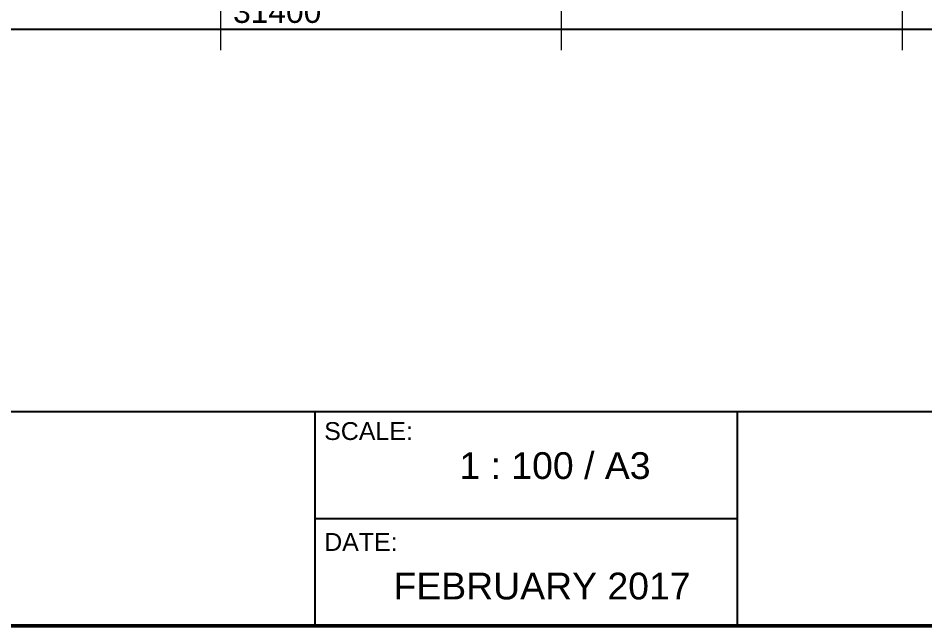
# Model space of a CAD drawing. Header units: inches. Extents: x 527934 to 2134587, y -408734 to 227304.
# Drawn here: x 1415282 to 1423262, y -129423 to -124073 of the extents above; entities that cross this region are included whole.
import ezdxf

# ---------------------------------------------------------------- set-up
doc = ezdxf.new("R2010")
doc.units = ezdxf.units.IN
doc.header["$MEASUREMENT"] = 0
doc.linetypes.add('CENTER', pattern=[2, 1.25, -0.25, 0.25, -0.25])
for name, color, linetype, lineweight in [('centre line', 1, 'CENTER', 9), ('dim', 253, 'Continuous', 9), ('TITLE THICK', 7, 'Continuous', 50), ('TITLE THIN', 7, 'Continuous', 25)]:
    doc.layers.add(name, color=color, linetype=linetype, lineweight=lineweight)
doc.styles.get("Standard").update_dxf_attribs({"font": 'arial.ttf'})
doc.dimstyles.new('dim 100', dxfattribs={"dimtxt": 200, "dimasz": 90, "dimexe": 150, "dimexo": 150, "dimgap": 50, "dimtad": 1, "dimdec": 0, "dimzin": 0, "dimdsep": 46, "dimtxsty": 'Standard', "dimblk": 'ARCHTICK', "dimcen": 100, "dimdle": 150, "dimazin": 0, "dimtfac": 1, "dimtdec": 0, "dimtix": 1, "dimtmove": 2, "dimatfit": 3, "dimfxl": 150, "dimfxlon": 1, "dimtolj": 1, "dimtzin": 0, "dimarcsym": 0})

# ---------------------------------------------------------------- blocks, each defined once
blk = doc.blocks.new('_ArchTick')
at = {"color": 0, "linetype": 'ByBlock', "const_width": 0.15}
blk.add_lwpolyline([(-0.5, -0.5), (0.5, 0.5)], dxfattribs=at)
blk = doc.blocks.new('*D2903')
at = {"layer": 'Defpoints', "color": 0, "ltscale": 400}
for p in [(1401861.7, -121969), (1433261.7, -121969), (1433261.7, -124169)]:
    blk.add_point(p, dxfattribs=at)
at = {"layer": 'dim', "color": 0, "lineweight": -2, "ltscale": 400}
for p, q in [((1401861.7, -124019), (1401861.7, -124319)), ((1433261.7, -124019), (1433261.7, -124319)), ((1401711.7, -124169), (1433411.7, -124169))]:
    blk.add_line(p, q, dxfattribs=at)
at = {"layer": 'dim', "color": 0, "lineweight": -2, "ltscale": 400, "xscale": 90, "yscale": 90, "zscale": 90, "rotation": 180}
blk.add_blockref('_ArchTick', (1401861.7, -124169), dxfattribs=at)
at = {"layer": 'dim', "color": 0, "lineweight": -2, "ltscale": 400, "xscale": 90, "yscale": 90, "zscale": 90}
blk.add_blockref('_ArchTick', (1433261.7, -124169), dxfattribs=at)
at = {"layer": 'dim', "color": 0, "ltscale": 400, "insert": (1417561.7, -124016.8), "char_height": 200, "attachment_point": 5}
blk.add_mtext('\\A1;31400', dxfattribs=at)

msp = doc.modelspace()

# ---------------------------------------------------------------- linework, layer by layer
at = {"layer": 'centre line', "ltscale": 1500}
for p, q in [((1417061.7, -103729), (1417061.7, -124569)), ((1420061.7, -103729), (1420061.7, -124569)), ((1423061.7, -103729), (1423061.7, -124569))]:
    msp.add_line(p, q, dxfattribs=at)
at = {"layer": 'TITLE THICK'}
msp.add_lwpolyline([(1396942.1, -101722.5), (1435942.1, -101722.5), (1435942.1, -129422.5), (1396942.1, -129422.5)], close=True, dxfattribs=at)
at = {"layer": 'TITLE THIN'}
for p, q in [((1435942.1, -127538.2), (1396942.1, -127538.2)), ((1417892, -127538.2), (1417892, -129422.5)), ((1421609.8, -127538.2), (1421609.8, -129422.5)), ((1421609.8, -128480.4), (1417892, -128480.4)), ((1397442.1, -129422.5), (1435942.1, -129422.5))]:
    msp.add_line(p, q, dxfattribs=at)

# ---------------------------------------------------------------- texts
at = {"layer": 'TITLE THIN', "attachment_point": 1}
for s, insert, char_height, width in [('{\\fArial|b0|i0|c0|p34;SCALE:}', (1417975.3, -127629.3), 157.025, 1609.504), ('1 : 100 / A3', (1419164.9, -127894.1), 235.537, 1999.11), ('{\\fArial|b0|i0|c0|p34;DATE:}', (1417975.3, -128605.5), 157.025, 1609.504), ('FEBRUARY 2017', (1418585.1, -128954.2), 235.537, 3314.278)]:
    msp.add_mtext(s, dxfattribs=dict(at, insert=insert, char_height=char_height, width=width))

# ---------------------------------------------------------------- dimensions: what is measured, and where the dimension line sits
at = {"layer": 'dim', "ltscale": 400}
dim = msp.add_linear_dim(base=(1433261.7, -124169), p1=(1401861.7, -121969), p2=(1433261.7, -121969), dimstyle='dim 100', override={"dimpost": '\\X'}, dxfattribs=at)
dim.commit()
dim.dimension.update_dxf_attribs({"geometry": '*D2903', "text_midpoint": (1417561.7, -124016.8)})

doc.saveas('drawing.dxf')
